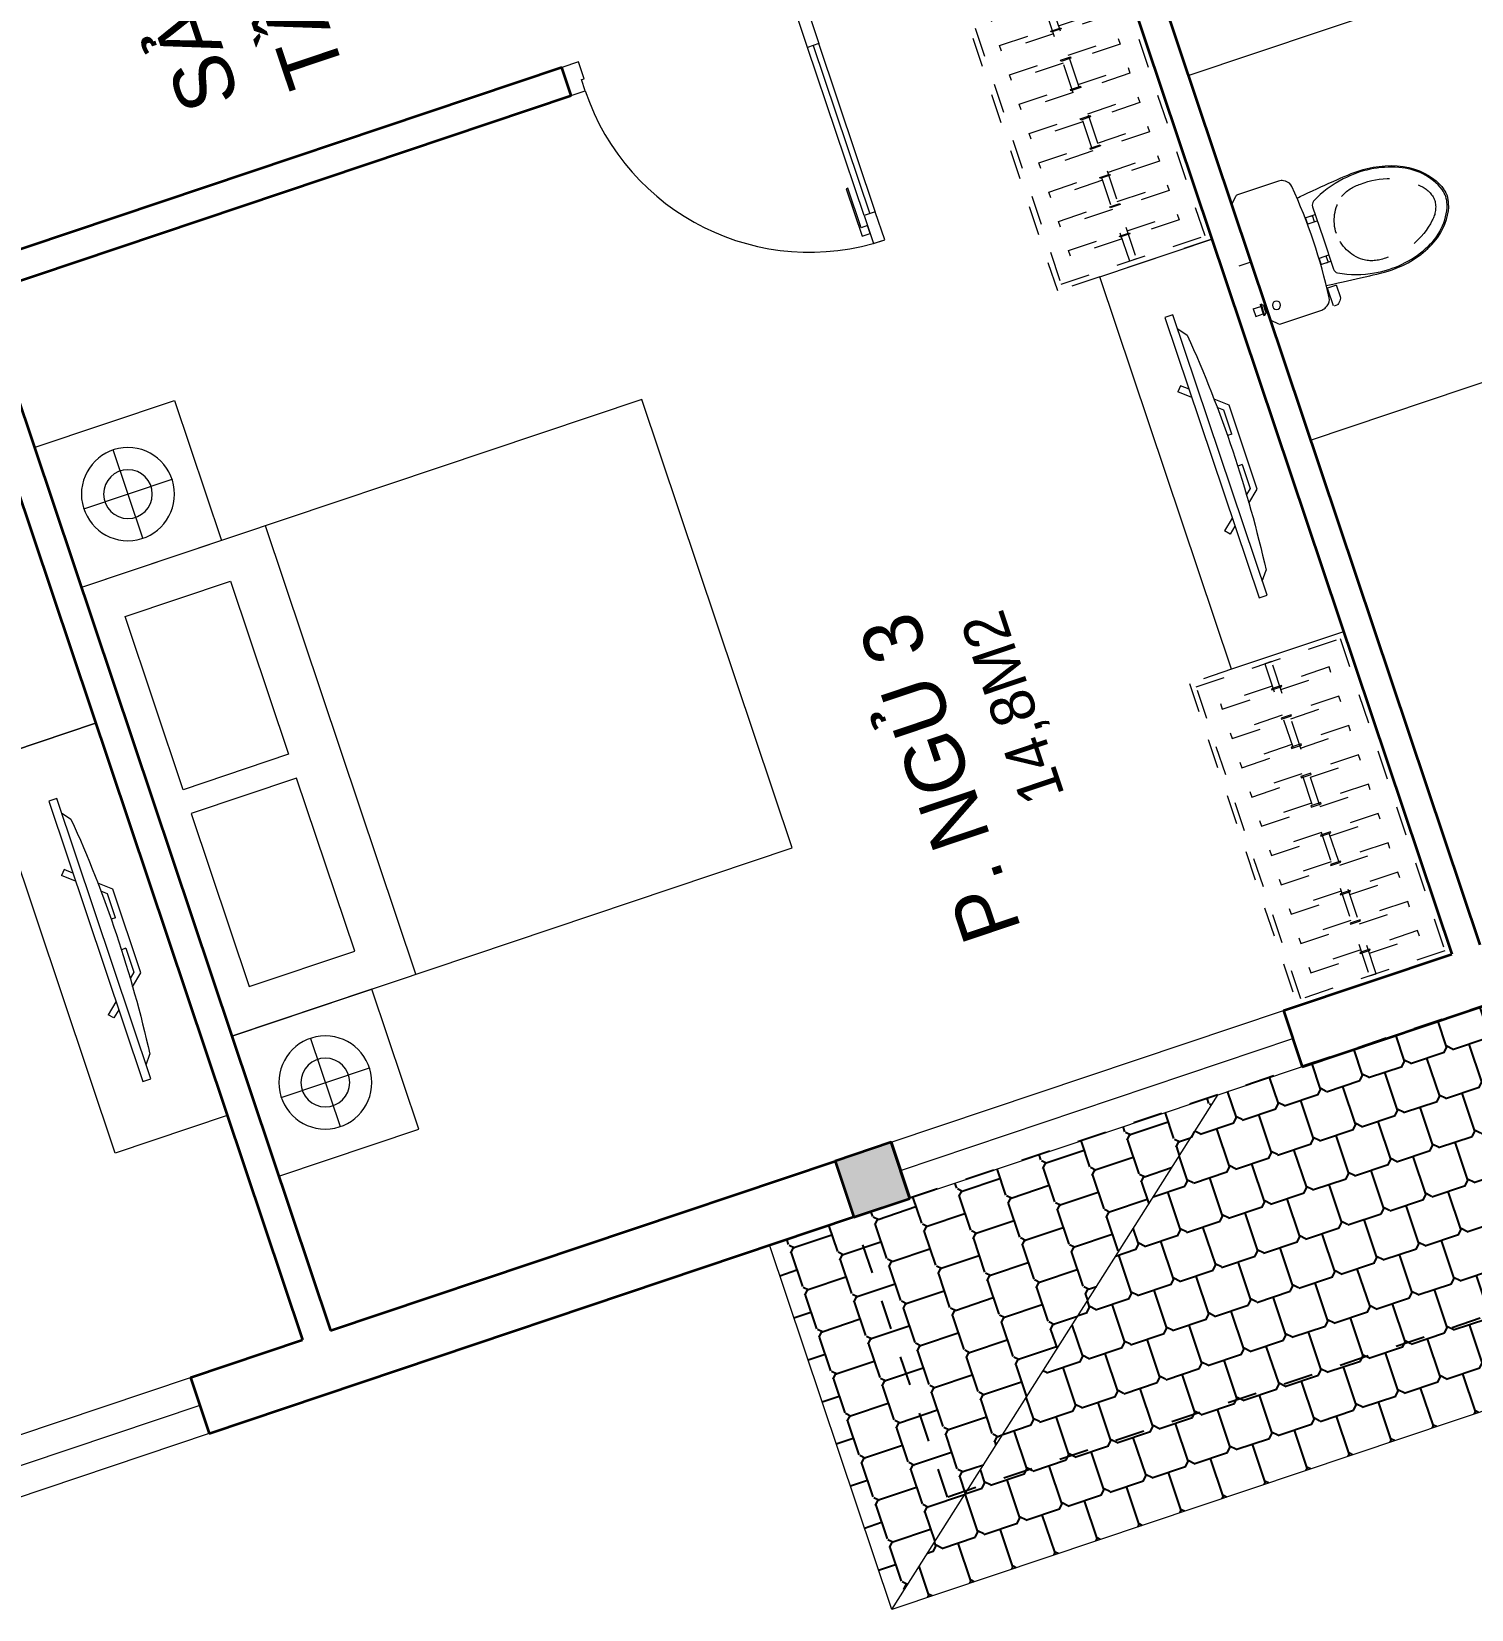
# Model space of a CAD drawing. Header units: metres. Extents: x 568332 to 569219, y 2065964 to 2066430.
# Drawn here: x 568604.27 to 568609.14, y 2066188.89 to 2066194.22 of the extents above; entities that cross this region are included whole.
import ezdxf

# ---------------------------------------------------------------- set-up
doc = ezdxf.new("R2010")
doc.units = ezdxf.units.M
for name, pattern in [('$AUDIT_BAD_LTYPE2', [0]), ('CENTER', [2, 1.25, -0.25, 0.25, -0.25]), ('HIDDEN', [0.375, 0.25, -0.125]), ('X-5M-G-MB PHONGNGU$0$HIDDEN2', [0.1875, 0.125, -0.0625]), ('xref-thap C (mb tang 32-2)$0$HIDDEN', [0.375, 0.25, -0.125])]:
    doc.linetypes.add(name, pattern=pattern)
doc.layers.get('0').update_dxf_attribs({"linetype": 'CONTINUOUS'})
doc.layers.get('DEFPOINTS').update_dxf_attribs({"linetype": 'CONTINUOUS'})
for name, color, linetype, lineweight in [('-CENTER', 143, 'CENTER', 13), ('-CONCRETE', 1, 'CONTINUOUS', 35), ('-DOOR', 137, 'CONTINUOUS', 9), ('-FURNITURE', 46, 'CONTINUOUS', 9), ('-LINE1', 7, 'CONTINUOUS', 18), ('-TEXT', 7, 'CONTINUOUS', 15), ('-WALL', 4, 'CONTINUOUS', 35), ('TEXT25', 2, 'CONTINUOUS', 13)]:
    doc.layers.add(name, color=color, linetype=linetype, lineweight=lineweight)
doc.layers.add('13. NET HATCH', color=252, linetype='CONTINUOUS')
doc.styles.add('SVN_AVO_thuong', font='')
doc.styles.add('T1', font='', dxfattribs={"height": 200})
doc.styles.add('vnavanth', font='', dxfattribs={"width": 0.8})
doc.styles.get('SVN_AVO_thuong').set_extended_font_data('SVN-Avo')
doc.styles.get('T1').set_extended_font_data('VNgeometric Light')
doc.styles.get('vnavanth').set_extended_font_data('.VnAvantH')

# ---------------------------------------------------------------- blocks, each defined once
blk = doc.blocks.new('A$C4D045CFB')
at = {"layer": '13. NET HATCH'}
h = blk.add_hatch(dxfattribs=at)
h.set_pattern_fill('MAIGO-12', color=256, scale=300, angle=180)
h.set_pattern_definition([(180, (-90, 1.102182119232618e-14), (-75.00000000000001, -150), [120, -30, 120, -30]), (270, (-75, -14.99999999999999), (74.99999999999997, -150), [135, -165]), (225, (-60, 7.34788079488412e-15), (-75.00000000142688, -150.0000000028537), [21.213203436, -403.0508652]), (315, (-90, 1.102182119232618e-14), (75.00000000142684, -150.0000000028537), [21.213203436, -403.0508652])])
h.paths.add_polyline_path([(1299.999119955668, 6100.494044825784), (1299.953723877203, 5215.284894083044), (1299.999119955668, 5229.592269479996), (1299.999119955668, 4500.000660992693), (-0.0008800443320069462, 6100.494044825784)])
h = blk.add_hatch(dxfattribs=at)
h.set_pattern_fill('MAIGO-12', color=256, scale=300, angle=270)
h.set_pattern_definition([(270, (-1.653273178848927e-14, -90), (150, -75.00000000000003), [120, -30, 120, -30]), (0, (14.99999999999999, -75), (150, 74.99999999999996), [135, -165]), (315, (-1.102182119232618e-14, -60), (150.0000000028537, -75.0000000014269), [21.213203436, -403.0508652]), (45, (-1.653273178848927e-14, -90), (150.0000000028537, 75.00000000142683), [21.213203436, -403.0508652])])
h.paths.add_polyline_path([(-0.0008800443320069462, 6100.494044825784), (1299.999119955668, 4500.000660992693), (1299.999119955668, 1300.000660992693), (-0.0008800443320069462, 0.000660992693156004)])
h = blk.add_hatch(dxfattribs=at)
h.set_pattern_fill('MAIGO-12', color=256, scale=300)
h.set_pattern_definition([(0, (90, 0), (75, 150), [120, -30, 120, -30]), (90, (75, 15), (-74.99999999999999, 150), [135, -165]), (45, (60, 0), (75.00000000142687, 150.0000000028537), [21.213203436, -403.0508652]), (135, (90, 0), (-75.00000000142686, 150.0000000028537), [21.213203436, -403.0508652])])
h.paths.add_polyline_path([(1299.999119955668, 1300.000660992693), (1299.999119955668, 0.000660992693156004), (-0.0008800443320069462, 0.000660992693156004)])
at = {"layer": '-LINE1'}
for p, q in [((-0.0008800443320069462, 0.000660992693156004), (-0.0008800443320069462, 6100.494044825784)), ((-0.0008800443320069462, 6100.494044825784), (1299.999119955668, 6100.494044825784)), ((-0.0008800443320069462, 6100.494044825784), (1299.999119955668, 4500.000660992693)), ((-0.0008800443320069462, 0.000660992693156004), (1299.999119955668, 1300.000660992693)), ((1299.999119955668, 0.000660992693156004), (-0.0008800443320069462, 0.000660992693156004))]:
    blk.add_line(p, q, dxfattribs=at)
at = {"layer": 'DEFPOINTS', "linetype": 'HIDDEN', "ltscale": 5}
blk.add_lwpolyline([(1299.999119955668, 300.0006609926932), (299.999119955668, 300.0006609926932), (299.999119955668, 5800.494044825784), (1299.999119955668, 5800.494044825784)], close=True, dxfattribs=at)
blk = doc.blocks.new('XR.MB.LM123$0$tvi 1')
blk.add_lwpolyline([(28.54445810673496, -2.291926648467779e-10), (28.54445810673496, -999.9999999999964), (-7.275957614183426e-12, -1000), (0, 0)], close=True)
for points in [[(28.54445810680045, -50.31958968611434), (52.37372755713295, -80.86315460130209)], [(-24.09820395050338, -235.5599978379832), (-39.09879504836863, -251.7939635238108)], [(0, -284.7849796677438), (-39.09879504836863, -251.7939635238108)], [(0, -255.9952397129928), (-24.09820395050338, -235.5599978379832)], [(69.66229681991535, -315.0836646851385), (111.1934016081432, -350.2927865858655), (111.193401608034, -649.712917566063), (69.68611289083492, -684.9110379843005)], [(89.09002233762294, -445.7449799550195), (89.09002233762294, -359.9578938602899), (70.91298945683957, -344.6203678706661)], [(89.09002233762294, -445.7449799550195), (73.49991829216015, -445.7449799550232)], [(89.09002233768115, -554.2550200447404), (89.09002233773936, -640.0421061392371), (70.91298945678864, -655.3796321293303)], [(89.09002233768115, -554.2550200447404), (73.49991829216015, -554.2550200447404)], [(0, -715.2150203320198), (-39.09879504836863, -748.2060364759491)], [(0, -744.004760287), (-24.09820395050338, -764.4400021620095)], [(-24.09820395050338, -764.4400021620095), (-39.09879504836863, -748.2060364759491)], [(28.54445810674224, -949.680410313882), (52.37372755713295, -919.1368453984578)]]:
    blk.add_lwpolyline(points)
blk.add_arc((-4025.16618952866, -499.9999999999964), 4099.025185406737, 354.1310878512652, 5.868912148527433)
blk = doc.blocks.new('*U238')
at = {"linetype": 'X-5M-G-MB PHONGNGU$0$HIDDEN2'}
for points in [[(0, 600.0000000004657), (0, 0), (1254.545454600615, -3.99789616864818e-10), (1254.545454600615, 600.0000000000658)], [(1234.545454600615, 579.9996613719925), (1234.545454600615, 19.99966137199266), (20, 20.00000000046566), (20, 580.0000000004657)], [(1234.545454600615, 286.6991212950747), (1234.545454600615, 313.0991212949815), (20, 313.0991212953813), (19.99999859370291, 286.6991212952417)], [(113.7817614636733, 319.1750910408318), (109.4317788550979, 319.1750910408318), (109.4317788550979, 280.441767644881), (113.7817614636733, 280.441767644881)], [(227.7817614636733, 319.1750910407849), (223.4317788550979, 319.1750910407849), (223.4317788550979, 280.4417676448341), (227.7817614636733, 280.4417676448341)], [(341.7817614636733, 319.175091040738), (337.4317788550979, 319.175091040738), (337.4317788550979, 280.4417676447872), (341.7817614636733, 280.4417676447872)], [(455.7817614636733, 319.1750910406911), (451.4317788550979, 319.1750910406911), (451.4317788550979, 280.4417676447403), (455.7817614636733, 280.4417676447403)], [(569.7817614636733, 319.1750910406442), (565.431778855098, 319.1750910406442), (565.431778855098, 280.4417676446934), (569.7817614636733, 280.4417676446934)], [(683.7817614636733, 319.1750910405973), (679.431778855098, 319.1750910405973), (679.431778855098, 280.4417676446465), (683.7817614636733, 280.4417676446465)], [(797.7817614636733, 319.1750910405504), (793.431778855098, 319.1750910405504), (793.431778855098, 280.4417676445996), (797.7817614636733, 280.4417676445996)], [(911.7817614636733, 319.1750910405035), (907.431778855098, 319.1750910405035), (907.431778855098, 280.4417676445527), (911.7817614636733, 280.4417676445527)], [(1025.781761463673, 319.1750910404566), (1021.431778855098, 319.1750910404566), (1021.431778855098, 280.4417676445057), (1025.781761463673, 280.4417676445057)], [(1139.781761463673, 319.1750910404097), (1135.431778855098, 319.1750910404097), (1135.431778855098, 280.4417676444588), (1139.781761463673, 280.4417676444588)]]:
    blk.add_lwpolyline(points, close=True, dxfattribs=at)
for points in [[(122.2409142897814, 313.1103512093413), (122.2409142897814, 515.2497102723445), (100.1765458012815, 515.2497102723445), (100.1765458012815, 313.1103512093413)], [(236.2409142897814, 313.1103512092944), (236.2409142897814, 515.2497102722975), (214.1765458012815, 515.2497102722975), (214.1765458012815, 313.1103512092944)], [(350.2409142897814, 313.1103512092475), (350.2409142897814, 515.2497102722507), (328.1765458012815, 515.2497102722507), (328.1765458012815, 313.1103512092475)], [(464.2409142897814, 313.1103512092006), (464.2409142897814, 515.2497102722037), (442.1765458012815, 515.2497102722037), (442.1765458012815, 313.1103512092006)], [(578.2409142897814, 313.1103512091537), (578.2409142897814, 515.2497102721569), (556.1765458012815, 515.2497102721569), (556.1765458012815, 313.1103512091537)], [(692.2409142897814, 313.1103512091068), (692.2409142897814, 515.24971027211), (670.1765458012815, 515.24971027211), (670.1765458012815, 313.1103512091068)], [(806.2409142897814, 313.1103512090599), (806.2409142897814, 515.249710272063), (784.1765458012815, 515.249710272063), (784.1765458012815, 313.1103512090599)], [(920.2409142897814, 313.110351209013), (920.2409142897814, 515.2497102720162), (898.1765458012815, 515.2497102720162), (898.1765458012815, 313.110351209013)], [(1034.240914289781, 313.1103512089661), (1034.240914289781, 515.2497102719692), (1012.176545801281, 515.2497102719692), (1012.176545801281, 313.1103512089661)], [(1148.240914289781, 313.1103512089192), (1148.240914289781, 515.2497102719224), (1126.176545801281, 515.2497102719224), (1126.176545801281, 313.1103512089192)], [(100.1765458012815, 286.7103512094345), (100.1765458012815, 92.0852110228024), (122.2409142897814, 92.0852110228024), (122.2409142897814, 286.7103512094345)], [(214.1765458012815, 286.7103512093876), (214.1765458012815, 92.08521102275549), (236.2409142897814, 92.08521102275549), (236.2409142897814, 286.7103512093876)], [(328.1765458012815, 286.7103512093407), (328.1765458012815, 92.08521102270858), (350.2409142897814, 92.08521102270858), (350.2409142897814, 286.7103512093407)], [(442.1765458012815, 286.7103512092938), (442.1765458012815, 92.08521102266168), (464.2409142897814, 92.08521102266168), (464.2409142897814, 286.7103512092938)], [(556.1765458012815, 286.7103512092469), (556.1765458012815, 92.08521102261477), (578.2409142897814, 92.08521102261477), (578.2409142897814, 286.7103512092469)], [(670.1765458012815, 286.7103512092), (670.1765458012815, 92.08521102256786), (692.2409142897814, 92.08521102256786), (692.2409142897814, 286.7103512092)], [(784.1765458012815, 286.7103512091531), (784.1765458012815, 92.08521102252095), (806.2409142897814, 92.08521102252095), (806.2409142897814, 286.7103512091531)], [(898.1765458012815, 286.7103512091062), (898.1765458012815, 92.08521102247404), (920.2409142897814, 92.08521102247404), (920.2409142897814, 286.7103512091062)], [(1012.176545801281, 286.7103512090592), (1012.176545801281, 92.08521102242715), (1034.240914289781, 92.08521102242715), (1034.240914289781, 286.7103512090592)], [(1126.176545801281, 286.7103512090123), (1126.176545801281, 92.08521102238024), (1148.240914289781, 92.08521102238024), (1148.240914289781, 286.7103512090123)]]:
    blk.add_lwpolyline(points, dxfattribs=at)
blk = doc.blocks.new('G1600')
for p, q in [((137477.0741823114, -212827.2147267315), (139077.0741823114, -212827.2147267327)), ((137227.6935681712, -213391.7193460799), (137227.6935681718, -213076.8871672568)), ((139326.4547964507, -213391.7193460799), (139326.4547964501, -213076.8871672568)), ((137385.1096575831, -213234.3032566686), (137070.2774787599, -213234.3032566681)), ((139169.0387070388, -213234.3032566686), (139483.870885862, -213234.3032566681))]:
    blk.add_line(p, q)
blk.add_lwpolyline([(137477.074182311, -213484.2147267315), (137477.0741823123, -211484.2147267315), (139077.0741823123, -211484.2147267327), (139077.074182311, -213484.2147267327), (137477.074182311, -213484.2147267315)])
for points in [[(136977.074182316, -213484.2147267311), (136977.0741823163, -212984.3917867657), (137477.0741823113, -212984.3917867661), (137477.074182311, -213484.2147267315)], [(139577.0741823059, -213484.2147267331), (139577.0741823062, -212984.3917867677), (139077.0741823113, -212984.3917867673), (139077.074182311, -213484.2147267327)], [(137617.074182311, -213375.2147267316), (137617.0741823112, -212998.7147267316), (138234.5741823112, -212998.714726732), (138234.574182311, -213375.214726732)], [(138937.074182311, -213375.2147267325), (138937.0741823112, -212998.7147267325), (138319.5741823112, -212998.7147267321), (138319.574182311, -213375.2147267321)]]:
    blk.add_lwpolyline(points, close=True)
for centre, radius in [((137227.6935681715, -213234.3032566684), 157.4160894116067), ((139326.4547964504, -213234.3032566684), 157.4160894116067), ((137227.6935681715, -213234.3032566684), 82.41608941160666), ((139326.4547964504, -213234.3032566684), 82.41608941160666)]:
    blk.add_circle(centre, radius)
blk = doc.blocks.new('*U198')
at = {"linetype": '$AUDIT_BAD_LTYPE2'}
for p, q in [((70, 100), (70, 700.0000000000018)), ((90, 700.0000000000018), (90, 100))]:
    blk.add_line(p, q, dxfattribs=at)
for points in [[(50, 700.0000000000018), (90, 700.0000000000018), (90, 800.0000000000018), (50, 800.0000000000018), (50, 700.0000000000018)], [(50, 702.9059272893373), (50, 100)], [(50, 100), (90, 100), (90, 0), (50, 0), (50, 100)]]:
    blk.add_lwpolyline(points)
for points in [[(118.2698876160139, 594.515618111911), (118.2698876160139, 764.1349438079942), (90, 764.1349438079942), (90, 735.8650561920094), (112.6159100928053, 735.8650561920094), (112.6159100928053, 594.515618111911)], [(0, 0), (50, 0), (50, -40), (60, -40), (60, -100.0001724930771), (0, -100.0001724930771)], [(900.0000000000018, -1.262177448353619e-28), (850.0000000000018, -1.262177448353619e-28), (850.0000000000018, -40.00000000000001), (840.0000000000018, -40.00000000000001), (840.0000000000018, -100.0001724930771), (900.0000000000018, -100.0001724930771)]]:
    blk.add_lwpolyline(points, close=True)
at = {"linetype": '$AUDIT_BAD_LTYPE2', "ltscale": 0.3}
blk.add_arc((50, 0), 800.0000000000019, 0, 90, dxfattribs=at)
blk = doc.blocks.new('A$C5C575821')
at = {"layer": '-CONCRETE'}
h = blk.add_hatch(color=256, dxfattribs=at)
h.dxf.hatch_style = 1
h.paths.add_polyline_path([(-0.00237559899687767, 200.0000000000146), (-0.00237559899687767, 1.455191522836685e-11), (199.9976244010031, 1.455191522836685e-11), (199.9976244010031, 200.0000000000146)])
blk.add_lwpolyline([(-0.00237559899687767, 1.455191522836685e-11), (199.9976244010031, 1.455191522836685e-11), (199.9976244010031, 200.0000000000146), (-0.00237559899687767, 200.0000000000146)], close=True, dxfattribs=at)
blk = doc.blocks.new('A$C18091ED7')
for p, q in [((9.957147995010018e-09, -42.13376978135784), (0, -3.786117304116488e-07)), ((146.1412317672475, -26.59467297248193), (179.181621938591, -26.59467296488583)), ((146.1412317672475, -26.59467297248193), (146.1412317680188, -30.17859706786112)), ((146.1412317680188, -30.17859706786112), (165.7503655985456, -30.17859706340823)), ((153.0594147269658, -36.79204952501459), (146.1412317680188, -30.17859706786112)), ((152.3191092506386, -2.717133611440659e-07), (152.3191092568413, -26.59467297093943)), ((152.3191092506386, -2.717133611440659e-07), (179.1816219322718, -2.654269337654114e-07)), ((153.0594147269658, -36.79204952501459), (165.7503656001572, -36.79204952192958)), ((153.0594147275151, -39.73033438943094), (153.0594147269658, -36.79204952501459)), ((153.0594147275151, -39.73033438943094), (178.4413164740145, -39.73033438349376)), ((153.0594147275151, -39.73033438943094), (178.4413164740145, -39.73033438349376)), ((153.0594147275151, -39.73033438943094), (153.0594147281554, -42.13376974494895)), ((185.3594994290725, -30.17859705851879), (165.7503655985456, -30.17859706340823)), ((178.4413164733487, -36.79204951884458), (165.7503656001572, -36.79204952192958)), ((185.3594994290725, -30.17859705851879), (178.4413164733487, -36.79204951884458)), ((178.4413164733487, -36.79204951884458), (178.4413164740145, -39.73033438349376)), ((178.4413164740145, -39.73033438349376), (178.4413164746547, -42.1337697392446)), ((179.1816219322718, -2.654269337654114e-07), (179.181621938591, -26.59467296488583)), ((179.181621938591, -26.59467296488583), (185.3594994283012, -26.59467296337243)), ((185.3594994283012, -26.59467296337243), (185.3594994290725, -30.17859705851879)), ((-62.88950393904452, -265.3807882612164), (-81.28145355204106, -265.3807882657275)), ((62.88950401780676, -265.3807882316178), (81.2814536308033, -265.3807882273395)), ((165.3959958605519, -261.9873972070927), (165.3959958671003, -289.7349902229907)), ((167.8691141396885, -259.5142789271486), (228.0810223811895, -259.5142789128586)), ((230.5541406641933, -274.3229751045001), (230.5541406613593, -261.9873971916386)), ((-83.25994817525861, -267.3592828898691), (-83.259948167517, -299.9634285944048)), ((-83.25994817257379, -278.4883151478134), (-83.25994817046012, -287.6388527823146)), ((-60.91100930959874, -290.0299398849311), (-83.25994816994717, -290.0299398901407)), ((-60.91100931491019, -267.3592828844266), (-60.91100930728498, -299.9634285889624)), ((60.9110093945892, -267.3592828557594), (60.9110094022144, -299.9634285600623)), ((60.91100939990065, -290.029939856031), (83.25994826024908, -290.0299398510542)), ((83.25994825493763, -267.3592828505498), (83.25994826256283, -299.9634285550856)), ((83.25994825750604, -278.488315108727), (83.2599482596197, -287.6388527429954)), ((167.8691141472664, -292.2081085020036), (206.7175896017579, -292.2081084926904))]:
    blk.add_line(p, q)
for points in [[(230.0000000517721, -218.5046414944518, -0.1374073801801567), (225.4781190853137, -234.6482587013161), (221.7949787454636, -240.7070387715066, -0.2360805181595358), (198.2560902649639, -255.4947853636986, -0.0519608230665726), (-198.2560901437319, -255.4947854572965, -0.236080518165078), (-221.7949786317113, -240.7070388760185), (-225.4781189743626, -234.6482588077488, -0.1374073801809237), (-229.9999999484608, -218.5046416030382), (-229.9999999831671, -71.98694829508895, -0.1989123673786679), (-226.3782021181105, -63.2431547633314), (-208.8906150607545, -45.75556769772083, -0.1989123673792025), (-200.1468215308087, -42.13376982865157), (9.971699910238385e-09, -42.13376978135784), (200.1468215506357, -42.13376973403501, -0.1989123673792025), (208.8906150822841, -45.75556759897154), (226.3782021480001, -63.24315465634572, -0.1989123673791691), (230.0000000170658, -71.98694818626973)], [(144.14367173758, -618.9627606730501, -0.2124047892419209), (26.30999211127346, -734.491494372196, -0.0276853236339062), (-0.5628229983012716, -738.609219571983, -0.0222792448073508), (-26.30999181118386, -734.4914943844487, -0.2124047892421136), (-144.1436714920528, -618.9627607410075, -0.1427957259999892), (-167.2376623962118, -428.0139674870588, -0.0930051380368448), (-127.9331820271946, -309.1271633332653, -0.2564387014614383), (-111.240849547703, -299.9634286007786), (4.746470949612558e-08, -299.9634285748762), (111.2408496426324, -299.9634285482753, -0.2564387014619951), (127.933182126606, -309.1271632729331, -0.0930051380368741), (167.2376625517572, -428.0139674081001, -0.1427957260000456)]]:
    blk.add_lwpolyline(points, format="xyb", close=True)
at = {"linetype": 'xref-thap C (mb tang 32-2)$0$HIDDEN', "ltscale": 100}
blk.add_lwpolyline([(61.00044987679576, -669.0176259216969, -0.1990312026443698), (1.417429302819073e-07, -698.769823720475, -0.1990312026443799), (-61.00044960746891, -669.0176259504806, -0.2189240232571595), (-131.9321382956405, -478.313622940972, -0.1537914605682739), (-112.4681372026971, -403.989815428853, -0.2367011859554165), (5.876427167095244e-08, -347.5870280214876, -0.2367011859554843), (112.4681373467611, -403.9898153757968, -0.1537914605681893), (131.9321384748619, -478.313622878748, -0.2189240232571754)], format="xyb", close=True, dxfattribs=at)
blk.add_circle((165.7503656100234, -78.39166221523192), 13.90362011701458)
for centre, radius, start, end in [((-81.28145355158267, -267.3592828894034), 1.978494623656905, 90.00000001354867, 180.0000000133402), ((-62.88950393858613, -267.3592828848923), 1.978494623656905, 1.334021322268115e-08, 90.00000001354867), ((62.88950401826514, -267.3592828552937), 1.978494623656905, 90.00000001354867, 180.0000000133402), ((81.28145363126168, -267.3592828510155), 1.978494623656905, 1.334021322268115e-08, 90.00000001354867), ((167.8691141402633, -261.9873972065106), 2.473118279571131, 90.00000001354867, 180.0000000133402), ((167.8691141466952, -289.7349902224087), 2.473118279571131, 180.0000000133402, 270.0000000135486), ((206.717589598069, -276.6690117186226), 15.53909677420133, 270.0000000135486, 306.4658507565522), ((168.3527972659103, -224.7572911087773), 80.08895368617857, 306.4658507565522, 320.3122930343796), ((228.0810223845983, -274.3229751050822), 2.473118279571131, 320.3122930343796, 1.334021322268115e-08)]:
    blk.add_arc(centre, radius, start, end)
for points, knots in [([(-155.6468228230951, -259.4535552573798), (-156.6353001506941, -267.2522313103836), (-164.2940232875517, -328.394745314552), (-169.1545302536251, -385.0939582949213), (-183.68571763406, -527.7705276800843), (-135.602968026873, -679.1126648240606), (-50.29344375100118, -735.2493608418445), (-19.70048385594782, -741.0901266933652), (1.531116140540689e-07, -743.6724421556864)], [130.6139379315478, 130.6139379315478, 130.6139379315478, 130.6139379315478, 152.8521090939923, 311.1293507817257, 417.703951170228, 561.3833927516608, 697.6926317810714, 710.812262267882, 710.812262267882, 710.812262267882, 710.812262267882]), ([(155.6468228994709, -259.4535551877343), (156.6353002305841, -267.2522312389628), (164.2940233960289, -328.3947452375724), (169.1545303888706, -385.0939582149149), (183.6857178367027, -527.7705275934422), (135.6029683008201, -679.1126647599449), (50.29344405157826, -735.2493608178338), (19.70048415924612, -741.0901266841101), (1.530679583083838e-07, -743.6724421554536)], [130.613937934949, 130.613937934949, 130.613937934949, 130.613937934949, 152.8521090939923, 311.1293507817257, 417.703951170228, 561.3833927516608, 697.6926317810714, 710.812262267882, 710.812262267882, 710.812262267882, 710.812262267882])]:
    blk.add_open_spline(points, degree=3, knots=knots)
blk = doc.blocks.new('*U233')
at = {"linetype": 'X-5M-G-MB PHONGNGU$0$HIDDEN2'}
for points in [[(0, 600.0000000004657), (0, 0), (1254.545454447709, -3.99789616801902e-10), (1254.545454447709, 600.0000000000658)], [(1234.545454447709, 579.9996613719925), (1234.545454447709, 19.99966137199266), (20, 20.00000000046566), (20, 580.0000000004657)], [(1234.545454447709, 286.6991212950747), (1234.545454447709, 313.0991212949815), (20, 313.0991212953813), (19.99999859370291, 286.6991212952417)], [(113.7817614636733, 319.1750910408318), (109.4317788550979, 319.1750910408318), (109.4317788550979, 280.441767644881), (113.7817614636733, 280.441767644881)], [(227.7817614636733, 319.1750910407849), (223.4317788550979, 319.1750910407849), (223.4317788550979, 280.4417676448341), (227.7817614636733, 280.4417676448341)], [(341.7817614636733, 319.175091040738), (337.4317788550979, 319.175091040738), (337.4317788550979, 280.4417676447872), (341.7817614636733, 280.4417676447872)], [(455.7817614636733, 319.1750910406911), (451.4317788550979, 319.1750910406911), (451.4317788550979, 280.4417676447403), (455.7817614636733, 280.4417676447403)], [(569.7817614636733, 319.1750910406442), (565.431778855098, 319.1750910406442), (565.431778855098, 280.4417676446934), (569.7817614636733, 280.4417676446934)], [(683.7817614636733, 319.1750910405973), (679.431778855098, 319.1750910405973), (679.431778855098, 280.4417676446465), (683.7817614636733, 280.4417676446465)], [(797.7817614636733, 319.1750910405504), (793.431778855098, 319.1750910405504), (793.431778855098, 280.4417676445996), (797.7817614636733, 280.4417676445996)], [(911.7817614636733, 319.1750910405035), (907.431778855098, 319.1750910405035), (907.431778855098, 280.4417676445527), (911.7817614636733, 280.4417676445527)], [(1025.781761463673, 319.1750910404566), (1021.431778855098, 319.1750910404566), (1021.431778855098, 280.4417676445057), (1025.781761463673, 280.4417676445057)], [(1139.781761463673, 319.1750910404097), (1135.431778855098, 319.1750910404097), (1135.431778855098, 280.4417676444588), (1139.781761463673, 280.4417676444588)]]:
    blk.add_lwpolyline(points, close=True, dxfattribs=at)
for points in [[(122.2409142897814, 313.1103512093413), (122.2409142897814, 515.2497102723445), (100.1765458012815, 515.2497102723445), (100.1765458012815, 313.1103512093413)], [(236.2409142897814, 313.1103512092944), (236.2409142897814, 515.2497102722975), (214.1765458012815, 515.2497102722975), (214.1765458012815, 313.1103512092944)], [(350.2409142897814, 313.1103512092475), (350.2409142897814, 515.2497102722507), (328.1765458012815, 515.2497102722507), (328.1765458012815, 313.1103512092475)], [(464.2409142897814, 313.1103512092006), (464.2409142897814, 515.2497102722037), (442.1765458012815, 515.2497102722037), (442.1765458012815, 313.1103512092006)], [(578.2409142897814, 313.1103512091537), (578.2409142897814, 515.2497102721569), (556.1765458012815, 515.2497102721569), (556.1765458012815, 313.1103512091537)], [(692.2409142897814, 313.1103512091068), (692.2409142897814, 515.24971027211), (670.1765458012815, 515.24971027211), (670.1765458012815, 313.1103512091068)], [(806.2409142897814, 313.1103512090599), (806.2409142897814, 515.249710272063), (784.1765458012815, 515.249710272063), (784.1765458012815, 313.1103512090599)], [(920.2409142897814, 313.110351209013), (920.2409142897814, 515.2497102720162), (898.1765458012815, 515.2497102720162), (898.1765458012815, 313.110351209013)], [(1034.240914289781, 313.1103512089661), (1034.240914289781, 515.2497102719692), (1012.176545801281, 515.2497102719692), (1012.176545801281, 313.1103512089661)], [(1148.240914289781, 313.1103512089192), (1148.240914289781, 515.2497102719224), (1126.176545801281, 515.2497102719224), (1126.176545801281, 313.1103512089192)], [(100.1765458012815, 286.7103512094345), (100.1765458012815, 92.0852110228024), (122.2409142897814, 92.0852110228024), (122.2409142897814, 286.7103512094345)], [(214.1765458012815, 286.7103512093876), (214.1765458012815, 92.08521102275549), (236.2409142897814, 92.08521102275549), (236.2409142897814, 286.7103512093876)], [(328.1765458012815, 286.7103512093407), (328.1765458012815, 92.08521102270858), (350.2409142897814, 92.08521102270858), (350.2409142897814, 286.7103512093407)], [(442.1765458012815, 286.7103512092938), (442.1765458012815, 92.08521102266168), (464.2409142897814, 92.08521102266168), (464.2409142897814, 286.7103512092938)], [(556.1765458012815, 286.7103512092469), (556.1765458012815, 92.08521102261477), (578.2409142897814, 92.08521102261477), (578.2409142897814, 286.7103512092469)], [(670.1765458012815, 286.7103512092), (670.1765458012815, 92.08521102256786), (692.2409142897814, 92.08521102256786), (692.2409142897814, 286.7103512092)], [(784.1765458012815, 286.7103512091531), (784.1765458012815, 92.08521102252095), (806.2409142897814, 92.08521102252095), (806.2409142897814, 286.7103512091531)], [(898.1765458012815, 286.7103512091062), (898.1765458012815, 92.08521102247404), (920.2409142897814, 92.08521102247404), (920.2409142897814, 286.7103512091062)], [(1012.176545801281, 286.7103512090592), (1012.176545801281, 92.08521102242715), (1034.240914289781, 92.08521102242715), (1034.240914289781, 286.7103512090592)], [(1126.176545801281, 286.7103512090123), (1126.176545801281, 92.08521102238024), (1148.240914289781, 92.08521102238024), (1148.240914289781, 286.7103512090123)]]:
    blk.add_lwpolyline(points, dxfattribs=at)
blk = doc.blocks.new('M21-T3')
at = {"layer": '-DOOR'}
for points in [[(199112.2101037512, -288254.2028982985), (199312.2101036766, -288254.2028982985), (199312.2101036766, -289654.2028982985), (199112.2101037512, -289654.2028982985)], [(199112.2101036961, -292154.0990475861), (199312.2101036817, -292154.0990475861), (199312.2101036817, -293554.0990475861), (199112.2101036961, -293554.0990475861)]]:
    blk.add_lwpolyline(points, close=True, dxfattribs=at)
for points in [[(199212.2101037139, -289654.2028982985), (199212.2101037139, -288254.2028982985)], [(199212.2101036889, -292154.0990475861), (199212.2101040274, -293554.0990475861)]]:
    blk.add_lwpolyline(points, dxfattribs=at)
at = {"layer": '-FURNITURE'}
blk.add_line((201112.2101036824, -294254.5874765085), (201112.2101036486, -296654.5874765336), dxfattribs=at)
for points in [[(200112.2101037503, -289654.0984545781), (201512.2101037503, -289654.0984550861), (201512.2101036802, -290054.0990480424), (200112.2101036802, -290054.0990475344)], [(201512.2101037503, -289654.0984550861), (203012.210103824, -289654.0984550498), (203012.210103824, -290054.0990476406), (201512.2101037503, -290054.0990476769)], [(200462.2101038447, -293754.5868832762), (201862.2101038447, -293754.5868837845), (201862.2101037746, -294154.5874767408), (200462.2101037746, -294154.5874762326)], [(203012.2101038239, -296654.5874765085), (203012.2101038239, -294254.5874765085), (202412.2101038239, -294254.5874765085), (202412.2101038239, -296654.5874765085)]]:
    blk.add_lwpolyline(points, close=True, dxfattribs=at)
at = {"layer": '-LINE1'}
for p, q in [((197813.9753051304, -297754.3440332762), (197813.9753051304, -291653.850649443)), ((197813.9753051304, -291653.850649443), (199114.1019769843, -291653.850649443)), ((197813.9753051304, -291653.850649443), (199113.9753051304, -293254.3440332762))]:
    blk.add_line(p, q, dxfattribs=at)
at = {"layer": '-WALL', "linetype": 'Continuous', "ltscale": 10}
for p, q in [((199112.2101037303, -289654.2028982985), (199113.9753051304, -291954.0990475861)), ((199312.2101036766, -289654.2028982985), (199112.2101037303, -289654.2028982985)), ((199312.2101037292, -289654.2028982985), (199312.2101037237, -290054.0990476406)), ((199312.2101037226, -290154.0990476406), (199312.2101037618, -291954.0990475861)), ((199312.2101036966, -292154.0990475861), (199112.2101036961, -292154.0990475861)), ((199112.2101036669, -293554.0990475861), (199112.2101036669, -294754.5874765085)), ((199312.2101043691, -293554.0990475861), (199112.2101036857, -293554.0990475861)), ((199312.2101036771, -293554.0990475861), (199312.2101036771, -294154.5874765085))]:
    blk.add_line(p, q, dxfattribs=at)
at = {"layer": '-WALL'}
for p, q in [((203012.210103824, -290054.0990476406), (199312.2101037237, -290054.0990476406)), ((203012.210103824, -290154.0990476406), (199312.2101037226, -290154.0990476406)), ((203012.2101038239, -290154.0990476406), (203012.210103824, -292254.5874765087)), ((203012.210103824, -292254.5874765087), (203112.2101038239, -292254.5874765087)), ((203012.2101038243, -294154.5874765085), (199312.2101036771, -294154.5874765085)), ((203012.2101038239, -294254.5874765085), (199312.2101036824, -294254.5874765085))]:
    blk.add_line(p, q, dxfattribs=at)
blk.add_lwpolyline([(203112.2101038239, -292254.5874765087), (203112.2101038239, -288754.099047662), (203212.2101037848, -288754.099047659)], dxfattribs=at)
at = {"layer": 'DEFPOINTS', "linetype": 'HIDDEN', "ltscale": 5}
blk.add_lwpolyline([(199113.9753051304, -297454.3440332762), (198113.9753051304, -297454.3440332762), (198113.9753051304, -291953.850649443), (199113.9753051304, -291953.850649443)], close=True, dxfattribs=at)
at = {"layer": '-DOOR', "rotation": 90.00000000000001}
blk.add_blockref('*U198', (203012.210103824, -293154.5874765085), dxfattribs=at)
at = {"layer": '-FURNITURE', "extrusion": (0, 0, -1), "rotation": 269.9963102775856}
for p in [(-200312.200091994, -289819.4921912425), (-200661.5125624696, -293919.9806199407)]:
    blk.add_blockref('XR.MB.LM123$0$tvi 1', p, dxfattribs=at)
at = {"layer": '-FURNITURE', "xscale": -1, "rotation": 180}
blk.add_blockref('G1600', (62885.13592146232, -503638.3137743725), dxfattribs=at)
at = {"layer": '-FURNITURE', "extrusion": (0, 0, -1), "yscale": 0.916666666665974, "zscale": -0.916666666665974}
for name, p, xscale in [('*U233', (-199312.2101038651, -294154.5874765085), -0.916666666665974), ('*U238', (-203012.2101038243, -294154.5874765085), 0.916666666665974)]:
    blk.add_blockref(name, p, dxfattribs=dict(at, xscale=xscale))
at = {"layer": '-FURNITURE', "xscale": -1}
blk.add_blockref('A$C18091ED7', (201746.6889146749, -294212.4537067034), dxfattribs=at)
at = {"layer": '-WALL'}
for name, p in [('A$C4D045CFB', (197813.9761851747, -297754.3446942689)), ('A$C5C575821', (199112.2124793608, -292154.0990475861))]:
    blk.add_blockref(name, p, dxfattribs=at)
at = {"layer": '-TEXT', "color": 2, "style": 'vnavanth'}
for s, p in [('s¶nh', (203359.1659409094, -291190.0050602171)), ('tÇng', (203322.1609355045, -291555.3574375415))]:
    blk.add_text(s, height=199.9591899200177, dxfattribs=at).set_placement(p)
at = {"layer": 'TEXT25'}
for s, height, style, p in [('P. NGỦ 3', 200, 'SVN_AVO_thuong', (199855.2094047741, -292802.6063171821)), ('14,8M2', 150, 'T1', (200239.3174343963, -293085.8747034559))]:
    blk.add_text(s, height=height, rotation=1.005123984043621e-08, dxfattribs=dict(at, style=style)).set_placement(p)

msp = doc.modelspace()

# ---------------------------------------------------------------- block references
at = {"layer": '-CENTER', "xscale": 0.001, "yscale": 0.001, "zscale": 0.001, "rotation": 108.5514997298386}
msp.add_blockref('M21-T3', (568393.6146131614, 2065908.560086014), dxfattribs=at)

doc.saveas('drawing.dxf')
